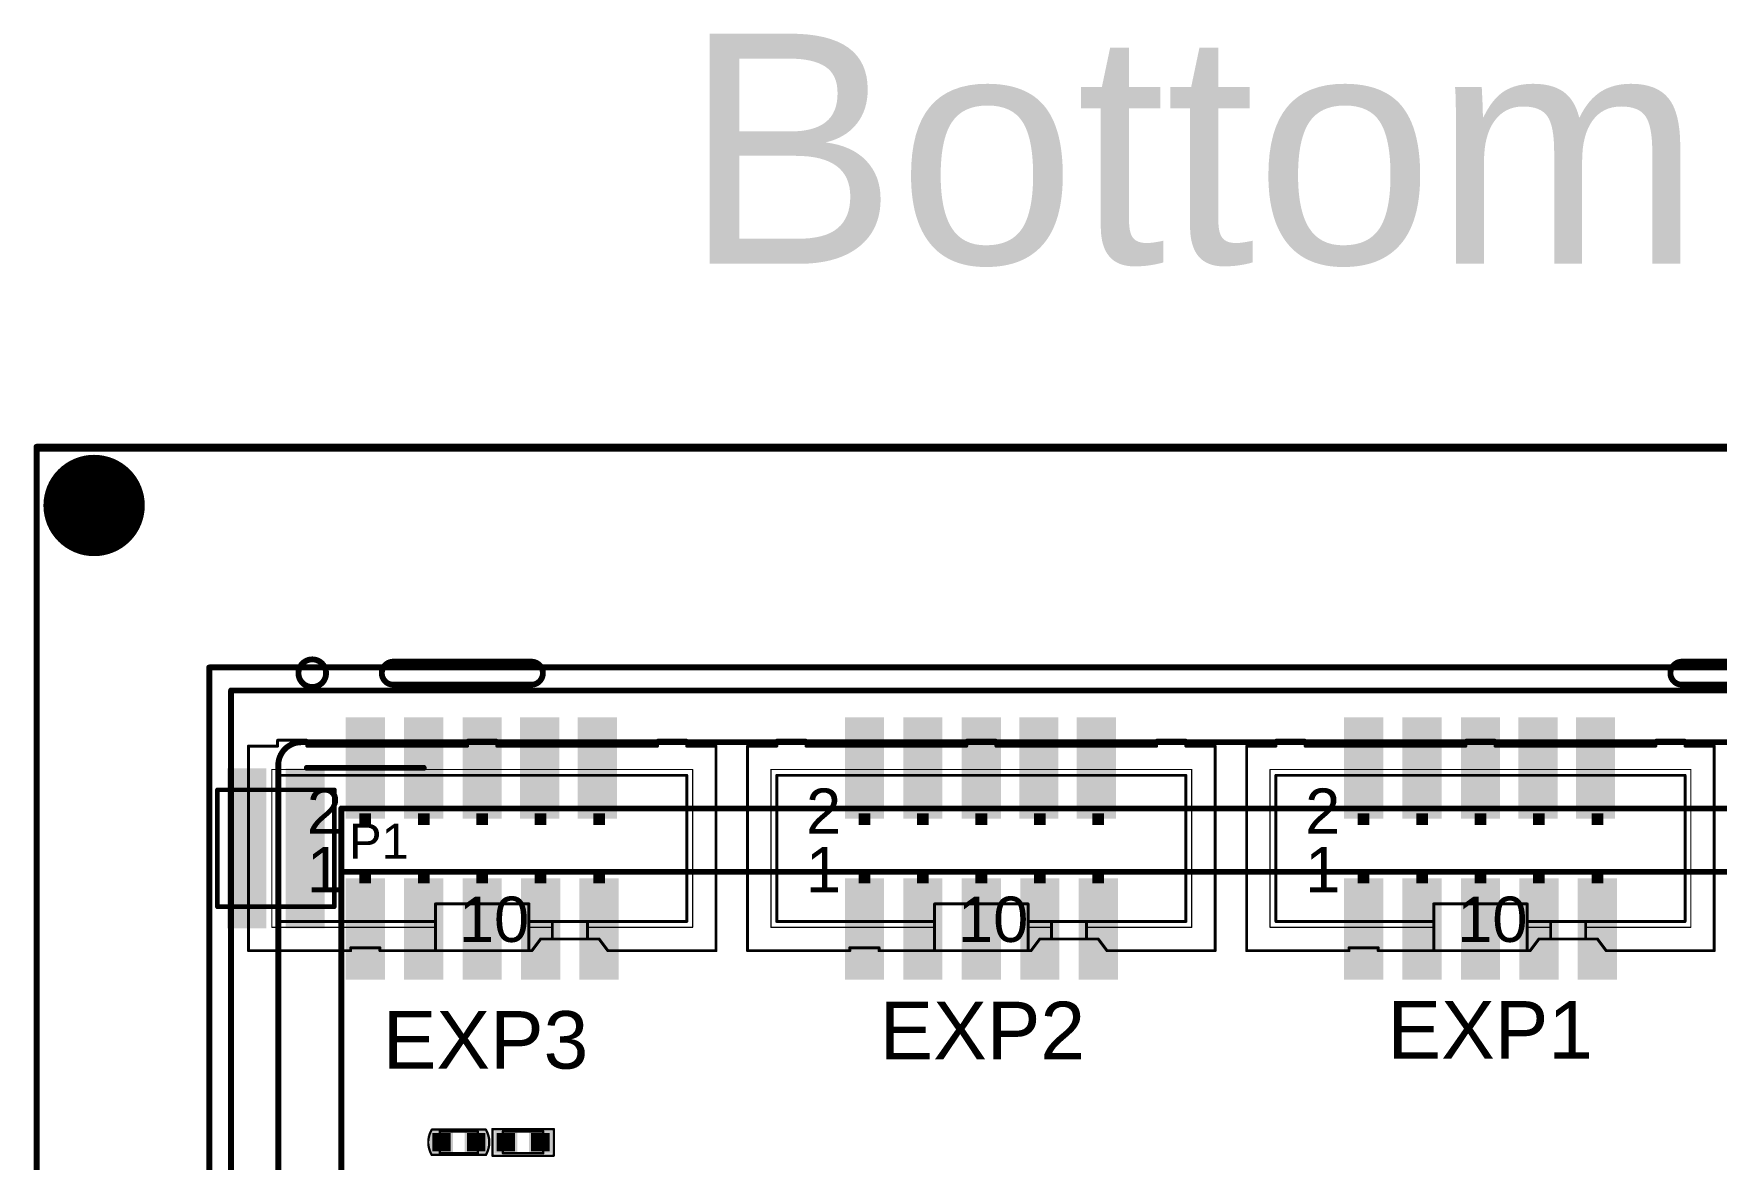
# Model space of a CAD drawing. Header units: millimetres. Extents: x 188 to 468, y 62 to 189.
# Drawn here: x 356.2 to 429.3, y 117.8 to 166.7 of the extents above; entities that cross this region are included whole.
import ezdxf

# ---------------------------------------------------------------- set-up
doc = ezdxf.new("R2010")
doc.units = ezdxf.units.MM
for name, color, linetype in [('BottomOverlay', 54, 'Continuous'), ('BottomPaste', 16, 'Continuous'), ('BottomSolder', 6, 'Continuous'), ('KeepOutLayer', 6, 'Continuous'), ('Mechanical13', 56, 'Continuous'), ('Mechanical15', 56, 'Continuous'), ('Mechanical16', 56, 'Continuous'), ('Mechanical8', 56, 'Continuous'), ('TopOverlay', 2, 'Continuous'), ('TopSolder', 216, 'Continuous')]:
    doc.layers.add(name, color=color, linetype=linetype)
doc.styles.get("Standard").update_dxf_attribs({"font": 'arial.ttf'})

msp = doc.modelspace()

# ---------------------------------------------------------------- linework, layer by layer
at = {"layer": 'BottomOverlay'}
for points, const_width in [([(368.033, 136.012), (366.763, 136.012)], 0.127), ([(366.763, 135.758), (366.763, 136.012)], 0.127), ([(368.033, 135.758), (368.033, 136.012)], 0.127), ([(376.288, 136.012), (375.018, 136.012)], 0.127), ([(375.018, 135.758), (375.018, 136.012)], 0.127), ([(376.288, 135.758), (376.288, 136.012)], 0.127), ([(384.543, 136.012), (383.273, 136.012)], 0.127), ([(383.273, 135.758), (383.273, 136.012)], 0.127), ([(384.543, 135.758), (384.543, 136.012)], 0.127), ([(389.725, 136.012), (388.455, 136.012)], 0.127), ([(388.455, 135.758), (388.455, 136.012)], 0.127), ([(389.725, 135.758), (389.725, 136.012)], 0.127), ([(397.98, 136.012), (396.71, 136.012)], 0.127), ([(396.71, 135.758), (396.71, 136.012)], 0.127), ([(397.98, 135.758), (397.98, 136.012)], 0.127), ([(406.235, 136.012), (404.965, 136.012)], 0.127), ([(404.965, 135.758), (404.965, 136.012)], 0.127), ([(406.235, 135.758), (406.235, 136.012)], 0.127), ([(410.147, 135.758), (410.147, 136.012)], 0.127), ([(411.417, 136.012), (410.147, 136.012)], 0.127), ([(411.417, 135.758), (411.417, 136.012)], 0.127), ([(418.402, 135.758), (418.402, 136.012)], 0.127), ([(419.672, 136.012), (418.402, 136.012)], 0.127), ([(419.672, 135.758), (419.672, 136.012)], 0.127), ([(426.657, 135.758), (426.657, 136.012)], 0.127), ([(427.927, 136.012), (426.657, 136.012)], 0.127), ([(427.927, 135.758), (427.927, 136.012)], 0.127), ([(366.763, 135.758), (365.493, 135.758)], 0.127), ([(365.493, 126.868), (365.493, 135.758)], 0.127), ([(375.018, 135.758), (368.033, 135.758)], 0.127), ([(383.273, 135.758), (376.288, 135.758)], 0.127), ([(385.813, 135.758), (384.543, 135.758)], 0.127), ([(385.813, 126.868), (385.813, 135.758)], 0.127), ([(388.455, 135.758), (387.185, 135.758)], 0.127), ([(387.185, 126.868), (387.185, 135.758)], 0.127), ([(396.71, 135.758), (389.725, 135.758)], 0.127), ([(404.965, 135.758), (397.98, 135.758)], 0.127), ([(407.505, 135.758), (406.235, 135.758)], 0.127), ([(407.505, 126.868), (407.505, 135.758)], 0.127), ([(408.877, 126.868), (408.877, 135.758)], 0.127), ([(410.147, 135.758), (408.877, 135.758)], 0.127), ([(418.402, 135.758), (411.417, 135.758)], 0.127), ([(426.657, 135.758), (419.672, 135.758)], 0.127), ([(429.197, 135.758), (427.927, 135.758)], 0.127), ([(429.197, 126.868), (429.197, 135.758)], 0.127), ([(384.797, 134.742), (366.509, 134.742)], 0.0508), ([(366.509, 127.884), (366.509, 134.742)], 0.0508), ([(384.543, 134.488), (366.763, 134.488)], 0.127), ([(366.763, 128.138), (366.763, 134.488)], 0.127), ([(384.543, 128.138), (384.543, 134.488)], 0.127), ([(384.797, 127.884), (384.797, 134.742)], 0.0508), ([(406.489, 134.742), (388.201, 134.742)], 0.0508), ([(388.201, 127.884), (388.201, 134.742)], 0.0508), ([(406.235, 134.488), (388.455, 134.488)], 0.127), ([(388.455, 128.138), (388.455, 134.488)], 0.127), ([(406.235, 128.138), (406.235, 134.488)], 0.127), ([(406.489, 127.884), (406.489, 134.742)], 0.0508), ([(409.893, 127.884), (409.893, 134.742)], 0.0508), ([(428.181, 134.742), (409.893, 134.742)], 0.0508), ([(410.147, 128.138), (410.147, 134.488)], 0.127), ([(427.927, 134.488), (410.147, 134.488)], 0.127), ([(427.927, 128.138), (427.927, 134.488)], 0.127), ([(428.181, 127.884), (428.181, 134.742)], 0.0508), ([(369.227, 133.858), (364.147, 133.858)], 0.2), ([(364.147, 128.778), (364.147, 133.858)], 0.2), ([(369.227, 128.778), (369.227, 133.858)], 0.2), ([(369.227, 128.778), (364.147, 128.778)], 0.2), ([(377.685, 128.9), (373.621, 128.9)], 0.127), ([(373.621, 128.138), (373.621, 128.9)], 0.127), ([(377.685, 128.138), (377.685, 128.9)], 0.127), ([(399.377, 128.9), (395.313, 128.9)], 0.127), ([(395.313, 128.138), (395.313, 128.9)], 0.127), ([(399.377, 128.138), (399.377, 128.9)], 0.127), ([(417.005, 128.138), (417.005, 128.9)], 0.127), ([(421.069, 128.9), (417.005, 128.9)], 0.127), ([(421.069, 128.138), (421.069, 128.9)], 0.127), ([(373.621, 128.138), (366.763, 128.138)], 0.127), ([(373.621, 127.884), (373.621, 128.138)], 0.127), ([(377.685, 127.884), (377.685, 128.138)], 0.127), ([(378.701, 128.138), (377.685, 128.138)], 0.127), ([(378.701, 127.884), (378.701, 128.138)], 0.127), ([(380.225, 128.138), (378.701, 128.138)], 0.127), ([(384.543, 128.138), (380.225, 128.138)], 0.127), ([(380.225, 127.884), (380.225, 128.138)], 0.127), ([(395.313, 128.138), (388.455, 128.138)], 0.127), ([(395.313, 127.884), (395.313, 128.138)], 0.127), ([(399.377, 127.884), (399.377, 128.138)], 0.127), ([(400.393, 128.138), (399.377, 128.138)], 0.127), ([(400.393, 127.884), (400.393, 128.138)], 0.127), ([(401.917, 128.138), (400.393, 128.138)], 0.127), ([(406.235, 128.138), (401.917, 128.138)], 0.127), ([(401.917, 127.884), (401.917, 128.138)], 0.127), ([(417.005, 128.138), (410.147, 128.138)], 0.127), ([(417.005, 127.884), (417.005, 128.138)], 0.127), ([(422.085, 128.138), (421.069, 128.138)], 0.127), ([(421.069, 127.884), (421.069, 128.138)], 0.127), ([(423.609, 128.138), (422.085, 128.138)], 0.127), ([(422.085, 127.884), (422.085, 128.138)], 0.127), ([(423.609, 127.884), (423.609, 128.138)], 0.127), ([(427.927, 128.138), (423.609, 128.138)], 0.127), ([(373.621, 127.884), (366.509, 127.884)], 0.0508), ([(373.621, 126.868), (373.621, 127.884)], 0.127), ([(377.685, 126.868), (377.685, 127.884)], 0.127), ([(378.701, 127.884), (377.685, 127.884)], 0.0508), ([(378.193, 127.376), (377.812, 126.868)], 0.127), ([(378.701, 127.376), (378.193, 127.376)], 0.127), ([(378.701, 127.376), (378.701, 127.884)], 0.127), ([(380.225, 127.376), (378.701, 127.376)], 0.127), ([(380.225, 127.376), (380.225, 127.884)], 0.127), ([(380.733, 127.376), (380.225, 127.376)], 0.127), ([(384.797, 127.884), (380.225, 127.884)], 0.0508), ([(381.114, 126.868), (380.733, 127.376)], 0.127), ([(395.313, 127.884), (388.201, 127.884)], 0.0508), ([(395.313, 126.868), (395.313, 127.884)], 0.127), ([(399.377, 126.868), (399.377, 127.884)], 0.127), ([(400.393, 127.884), (399.377, 127.884)], 0.0508), ([(399.885, 127.376), (399.504, 126.868)], 0.127), ([(400.393, 127.376), (399.885, 127.376)], 0.127), ([(400.393, 127.376), (400.393, 127.884)], 0.127), ([(401.917, 127.376), (400.393, 127.376)], 0.127), ([(401.917, 127.376), (401.917, 127.884)], 0.127), ([(402.425, 127.376), (401.917, 127.376)], 0.127), ([(406.489, 127.884), (401.917, 127.884)], 0.0508), ([(402.806, 126.868), (402.425, 127.376)], 0.127), ([(417.005, 127.884), (409.893, 127.884)], 0.0508), ([(417.005, 126.868), (417.005, 127.884)], 0.127), ([(421.069, 126.868), (421.069, 127.884)], 0.127), ([(422.085, 127.884), (421.069, 127.884)], 0.0508), ([(421.577, 127.376), (421.196, 126.868)], 0.127), ([(422.085, 127.376), (421.577, 127.376)], 0.127), ([(422.085, 127.376), (422.085, 127.884)], 0.127), ([(423.609, 127.376), (422.085, 127.376)], 0.127), ([(423.609, 127.376), (423.609, 127.884)], 0.127), ([(424.117, 127.376), (423.609, 127.376)], 0.127), ([(428.181, 127.884), (423.609, 127.884)], 0.0508), ([(424.498, 126.868), (424.117, 127.376)], 0.127), ([(369.938, 126.868), (365.493, 126.868)], 0.127), ([(371.208, 126.995), (369.938, 126.995)], 0.127), ([(369.938, 126.868), (369.938, 126.995)], 0.127), ([(371.208, 126.868), (371.208, 126.995)], 0.127), ([(373.621, 126.868), (371.208, 126.868)], 0.127), ([(377.685, 126.868), (373.621, 126.868)], 0.127), ([(377.812, 126.868), (377.685, 126.868)], 0.127), ([(385.813, 126.868), (381.114, 126.868)], 0.127), ([(391.63, 126.868), (387.185, 126.868)], 0.127), ([(392.9, 126.995), (391.63, 126.995)], 0.127), ([(391.63, 126.868), (391.63, 126.995)], 0.127), ([(392.9, 126.868), (392.9, 126.995)], 0.127), ([(395.313, 126.868), (392.9, 126.868)], 0.127), ([(399.377, 126.868), (395.313, 126.868)], 0.127), ([(399.504, 126.868), (399.377, 126.868)], 0.127), ([(407.505, 126.868), (402.806, 126.868)], 0.127), ([(413.322, 126.868), (408.877, 126.868)], 0.127), ([(413.322, 126.868), (413.322, 126.995)], 0.127), ([(414.592, 126.995), (413.322, 126.995)], 0.127), ([(414.592, 126.868), (414.592, 126.995)], 0.127), ([(417.005, 126.868), (414.592, 126.868)], 0.127), ([(421.069, 126.868), (417.005, 126.868)], 0.127), ([(421.196, 126.868), (421.069, 126.868)], 0.127), ([(429.197, 126.868), (424.498, 126.868)], 0.127), ([(375.812, 119.092), (373.469, 119.092)], 0.1), ([(376.097, 117.958), (376.097, 119.117)], 0.1), ([(376.981, 119.117), (376.097, 119.117)], 0.1), ([(378.764, 119.117), (376.986, 119.117)], 0.1), ([(378.764, 117.958), (378.764, 119.117)], 0.1), ([(375.812, 117.992), (373.469, 117.992)], 0.1), ([(378.764, 117.958), (376.097, 117.958)], 0.1)]:
    msp.add_lwpolyline(points, dxfattribs=dict(at, const_width=const_width))
for points, const_width in [([(366.795, 136.012, -1), (366.732, 136.012, -1)], 0.0635), ([(366.795, 136.012, -1), (366.732, 136.012, -1)], 0.0635), ([(368.065, 136.012, -1), (368.002, 136.012, -1)], 0.0635), ([(368.065, 136.012, -1), (368.002, 136.012, -1)], 0.0635), ([(375.05, 136.012, -1), (374.987, 136.012, -1)], 0.0635), ([(375.05, 136.012, -1), (374.987, 136.012, -1)], 0.0635), ([(376.32, 136.012, -1), (376.257, 136.012, -1)], 0.0635), ([(376.32, 136.012, -1), (376.257, 136.012, -1)], 0.0635), ([(383.305, 136.012, -1), (383.242, 136.012, -1)], 0.0635), ([(383.305, 136.012, -1), (383.242, 136.012, -1)], 0.0635), ([(384.575, 136.012, -1), (384.512, 136.012, -1)], 0.0635), ([(384.575, 136.012, -1), (384.512, 136.012, -1)], 0.0635), ([(388.487, 136.012, -1), (388.423, 136.012, -1)], 0.0635), ([(388.487, 136.012, -1), (388.423, 136.012, -1)], 0.0635), ([(389.757, 136.012, -1), (389.693, 136.012, -1)], 0.0635), ([(389.757, 136.012, -1), (389.693, 136.012, -1)], 0.0635), ([(396.742, 136.012, -1), (396.678, 136.012, -1)], 0.0635), ([(396.742, 136.012, -1), (396.678, 136.012, -1)], 0.0635), ([(398.012, 136.012, -1), (397.948, 136.012, -1)], 0.0635), ([(398.012, 136.012, -1), (397.948, 136.012, -1)], 0.0635), ([(404.997, 136.012, -1), (404.933, 136.012, -1)], 0.0635), ([(404.997, 136.012, -1), (404.933, 136.012, -1)], 0.0635), ([(406.267, 136.012, -1), (406.203, 136.012, -1)], 0.0635), ([(406.267, 136.012, -1), (406.203, 136.012, -1)], 0.0635), ([(410.178, 136.012, -1), (410.115, 136.012, -1)], 0.0635), ([(410.178, 136.012, -1), (410.115, 136.012, -1)], 0.0635), ([(411.448, 136.012, -1), (411.385, 136.012, -1)], 0.0635), ([(411.448, 136.012, -1), (411.385, 136.012, -1)], 0.0635), ([(418.433, 136.012, -1), (418.37, 136.012, -1)], 0.0635), ([(418.433, 136.012, -1), (418.37, 136.012, -1)], 0.0635), ([(419.703, 136.012, -1), (419.64, 136.012, -1)], 0.0635), ([(419.703, 136.012, -1), (419.64, 136.012, -1)], 0.0635), ([(426.688, 136.012, -1), (426.625, 136.012, -1)], 0.0635), ([(426.688, 136.012, -1), (426.625, 136.012, -1)], 0.0635), ([(427.958, 136.012, -1), (427.895, 136.012, -1)], 0.0635), ([(427.958, 136.012, -1), (427.895, 136.012, -1)], 0.0635), ([(365.525, 135.758, -1), (365.462, 135.758, -1)], 0.0635), ([(365.525, 135.758, -1), (365.462, 135.758, -1)], 0.0635), ([(366.795, 135.758, -1), (366.732, 135.758, -1)], 0.0635), ([(366.795, 135.758, -1), (366.732, 135.758, -1)], 0.0635), ([(368.065, 135.758, -1), (368.002, 135.758, -1)], 0.0635), ([(368.065, 135.758, -1), (368.002, 135.758, -1)], 0.0635), ([(375.05, 135.758, -1), (374.987, 135.758, -1)], 0.0635), ([(375.05, 135.758, -1), (374.987, 135.758, -1)], 0.0635), ([(376.32, 135.758, -1), (376.257, 135.758, -1)], 0.0635), ([(376.32, 135.758, -1), (376.257, 135.758, -1)], 0.0635), ([(383.305, 135.758, -1), (383.242, 135.758, -1)], 0.0635), ([(383.305, 135.758, -1), (383.242, 135.758, -1)], 0.0635), ([(384.575, 135.758, -1), (384.512, 135.758, -1)], 0.0635), ([(384.575, 135.758, -1), (384.512, 135.758, -1)], 0.0635), ([(385.845, 135.758, -1), (385.782, 135.758, -1)], 0.0635), ([(385.845, 135.758, -1), (385.782, 135.758, -1)], 0.0635), ([(387.217, 135.758, -1), (387.153, 135.758, -1)], 0.0635), ([(387.217, 135.758, -1), (387.153, 135.758, -1)], 0.0635), ([(388.487, 135.758, -1), (388.423, 135.758, -1)], 0.0635), ([(388.487, 135.758, -1), (388.423, 135.758, -1)], 0.0635), ([(389.757, 135.758, -1), (389.693, 135.758, -1)], 0.0635), ([(389.757, 135.758, -1), (389.693, 135.758, -1)], 0.0635), ([(396.742, 135.758, -1), (396.678, 135.758, -1)], 0.0635), ([(396.742, 135.758, -1), (396.678, 135.758, -1)], 0.0635), ([(398.012, 135.758, -1), (397.948, 135.758, -1)], 0.0635), ([(398.012, 135.758, -1), (397.948, 135.758, -1)], 0.0635), ([(404.997, 135.758, -1), (404.933, 135.758, -1)], 0.0635), ([(404.997, 135.758, -1), (404.933, 135.758, -1)], 0.0635), ([(406.267, 135.758, -1), (406.203, 135.758, -1)], 0.0635), ([(406.267, 135.758, -1), (406.203, 135.758, -1)], 0.0635), ([(407.537, 135.758, -1), (407.473, 135.758, -1)], 0.0635), ([(407.537, 135.758, -1), (407.473, 135.758, -1)], 0.0635), ([(408.908, 135.758, -1), (408.845, 135.758, -1)], 0.0635), ([(408.908, 135.758, -1), (408.845, 135.758, -1)], 0.0635), ([(410.178, 135.758, -1), (410.115, 135.758, -1)], 0.0635), ([(410.178, 135.758, -1), (410.115, 135.758, -1)], 0.0635), ([(411.448, 135.758, -1), (411.385, 135.758, -1)], 0.0635), ([(411.448, 135.758, -1), (411.385, 135.758, -1)], 0.0635), ([(418.433, 135.758, -1), (418.37, 135.758, -1)], 0.0635), ([(418.433, 135.758, -1), (418.37, 135.758, -1)], 0.0635), ([(419.703, 135.758, -1), (419.64, 135.758, -1)], 0.0635), ([(419.703, 135.758, -1), (419.64, 135.758, -1)], 0.0635), ([(426.688, 135.758, -1), (426.625, 135.758, -1)], 0.0635), ([(426.688, 135.758, -1), (426.625, 135.758, -1)], 0.0635), ([(427.958, 135.758, -1), (427.895, 135.758, -1)], 0.0635), ([(427.958, 135.758, -1), (427.895, 135.758, -1)], 0.0635), ([(429.228, 135.758, -1), (429.165, 135.758, -1)], 0.0635), ([(429.228, 135.758, -1), (429.165, 135.758, -1)], 0.0635), ([(366.522, 134.742, -1), (366.497, 134.742, -1)], 0.0254), ([(366.522, 134.742, -1), (366.497, 134.742, -1)], 0.0254), ([(366.795, 134.488, -1), (366.732, 134.488, -1)], 0.0635), ([(366.795, 134.488, -1), (366.732, 134.488, -1)], 0.0635), ([(384.575, 134.488, -1), (384.512, 134.488, -1)], 0.0635), ([(384.575, 134.488, -1), (384.512, 134.488, -1)], 0.0635), ([(384.81, 134.742, -1), (384.785, 134.742, -1)], 0.0254), ([(384.81, 134.742, -1), (384.785, 134.742, -1)], 0.0254), ([(388.214, 134.742, -1), (388.188, 134.742, -1)], 0.0254), ([(388.214, 134.742, -1), (388.188, 134.742, -1)], 0.0254), ([(388.487, 134.488, -1), (388.423, 134.488, -1)], 0.0635), ([(388.487, 134.488, -1), (388.423, 134.488, -1)], 0.0635), ([(406.267, 134.488, -1), (406.203, 134.488, -1)], 0.0635), ([(406.267, 134.488, -1), (406.203, 134.488, -1)], 0.0635), ([(406.502, 134.742, -1), (406.476, 134.742, -1)], 0.0254), ([(406.502, 134.742, -1), (406.476, 134.742, -1)], 0.0254), ([(409.905, 134.742, -1), (409.88, 134.742, -1)], 0.0254), ([(409.905, 134.742, -1), (409.88, 134.742, -1)], 0.0254), ([(410.178, 134.488, -1), (410.115, 134.488, -1)], 0.0635), ([(410.178, 134.488, -1), (410.115, 134.488, -1)], 0.0635), ([(427.958, 134.488, -1), (427.895, 134.488, -1)], 0.0635), ([(427.958, 134.488, -1), (427.895, 134.488, -1)], 0.0635), ([(428.193, 134.742, -1), (428.168, 134.742, -1)], 0.0254), ([(428.193, 134.742, -1), (428.168, 134.742, -1)], 0.0254), ([(364.197, 133.858, -1), (364.097, 133.858, -1)], 0.1), ([(364.197, 133.858, -1), (364.097, 133.858, -1)], 0.1), ([(369.277, 133.858, -1), (369.177, 133.858, -1)], 0.1), ([(369.277, 133.858, -1), (369.177, 133.858, -1)], 0.1), ([(364.197, 128.778, -1), (364.097, 128.778, -1)], 0.1), ([(364.197, 128.778, -1), (364.097, 128.778, -1)], 0.1), ([(369.277, 128.778, -1), (369.177, 128.778, -1)], 0.1), ([(369.277, 128.778, -1), (369.177, 128.778, -1)], 0.1), ([(373.653, 128.9, -1), (373.59, 128.9, -1)], 0.0635), ([(373.653, 128.9, -1), (373.59, 128.9, -1)], 0.0635), ([(377.717, 128.9, -1), (377.654, 128.9, -1)], 0.0635), ([(377.717, 128.9, -1), (377.654, 128.9, -1)], 0.0635), ([(395.345, 128.9, -1), (395.281, 128.9, -1)], 0.0635), ([(395.345, 128.9, -1), (395.281, 128.9, -1)], 0.0635), ([(399.409, 128.9, -1), (399.345, 128.9, -1)], 0.0635), ([(399.409, 128.9, -1), (399.345, 128.9, -1)], 0.0635), ([(417.036, 128.9, -1), (416.973, 128.9, -1)], 0.0635), ([(417.036, 128.9, -1), (416.973, 128.9, -1)], 0.0635), ([(421.1, 128.9, -1), (421.037, 128.9, -1)], 0.0635), ([(421.1, 128.9, -1), (421.037, 128.9, -1)], 0.0635), ([(366.795, 128.138, -1), (366.732, 128.138, -1)], 0.0635), ([(366.795, 128.138, -1), (366.732, 128.138, -1)], 0.0635), ([(373.653, 128.138, -1), (373.59, 128.138, -1)], 0.0635), ([(373.653, 128.138, -1), (373.59, 128.138, -1)], 0.0635), ([(373.653, 128.138, -1), (373.59, 128.138, -1)], 0.0635), ([(377.717, 128.138, -1), (377.654, 128.138, -1)], 0.0635), ([(377.717, 128.138, -1), (377.654, 128.138, -1)], 0.0635), ([(377.717, 128.138, -1), (377.654, 128.138, -1)], 0.0635), ([(378.733, 128.138, -1), (378.67, 128.138, -1)], 0.0635), ([(378.733, 128.138, -1), (378.67, 128.138, -1)], 0.0635), ([(378.733, 128.138, -1), (378.67, 128.138, -1)], 0.0635), ([(380.257, 128.138, -1), (380.194, 128.138, -1)], 0.0635), ([(380.257, 128.138, -1), (380.194, 128.138, -1)], 0.0635), ([(380.257, 128.138, -1), (380.194, 128.138, -1)], 0.0635), ([(384.575, 128.138, -1), (384.512, 128.138, -1)], 0.0635), ([(384.575, 128.138, -1), (384.512, 128.138, -1)], 0.0635), ([(388.487, 128.138, -1), (388.423, 128.138, -1)], 0.0635), ([(388.487, 128.138, -1), (388.423, 128.138, -1)], 0.0635), ([(395.345, 128.138, -1), (395.281, 128.138, -1)], 0.0635), ([(395.345, 128.138, -1), (395.281, 128.138, -1)], 0.0635), ([(395.345, 128.138, -1), (395.281, 128.138, -1)], 0.0635), ([(399.409, 128.138, -1), (399.345, 128.138, -1)], 0.0635), ([(399.409, 128.138, -1), (399.345, 128.138, -1)], 0.0635), ([(399.409, 128.138, -1), (399.345, 128.138, -1)], 0.0635), ([(400.425, 128.138, -1), (400.361, 128.138, -1)], 0.0635), ([(400.425, 128.138, -1), (400.361, 128.138, -1)], 0.0635), ([(400.425, 128.138, -1), (400.361, 128.138, -1)], 0.0635), ([(401.949, 128.138, -1), (401.885, 128.138, -1)], 0.0635), ([(401.949, 128.138, -1), (401.885, 128.138, -1)], 0.0635), ([(401.949, 128.138, -1), (401.885, 128.138, -1)], 0.0635), ([(406.267, 128.138, -1), (406.203, 128.138, -1)], 0.0635), ([(406.267, 128.138, -1), (406.203, 128.138, -1)], 0.0635), ([(410.178, 128.138, -1), (410.115, 128.138, -1)], 0.0635), ([(410.178, 128.138, -1), (410.115, 128.138, -1)], 0.0635), ([(417.036, 128.138, -1), (416.973, 128.138, -1)], 0.0635), ([(417.036, 128.138, -1), (416.973, 128.138, -1)], 0.0635), ([(417.036, 128.138, -1), (416.973, 128.138, -1)], 0.0635), ([(421.1, 128.138, -1), (421.037, 128.138, -1)], 0.0635), ([(421.1, 128.138, -1), (421.037, 128.138, -1)], 0.0635), ([(421.1, 128.138, -1), (421.037, 128.138, -1)], 0.0635), ([(422.116, 128.138, -1), (422.053, 128.138, -1)], 0.0635), ([(422.116, 128.138, -1), (422.053, 128.138, -1)], 0.0635), ([(422.116, 128.138, -1), (422.053, 128.138, -1)], 0.0635), ([(423.64, 128.138, -1), (423.577, 128.138, -1)], 0.0635), ([(423.64, 128.138, -1), (423.577, 128.138, -1)], 0.0635), ([(423.64, 128.138, -1), (423.577, 128.138, -1)], 0.0635), ([(427.958, 128.138, -1), (427.895, 128.138, -1)], 0.0635), ([(427.958, 128.138, -1), (427.895, 128.138, -1)], 0.0635), ([(366.522, 127.884, -1), (366.497, 127.884, -1)], 0.0254), ([(366.522, 127.884, -1), (366.497, 127.884, -1)], 0.0254), ([(373.653, 127.884, -1), (373.59, 127.884, -1)], 0.0635), ([(373.653, 127.884, -1), (373.59, 127.884, -1)], 0.0635), ([(373.634, 127.884, -1), (373.609, 127.884, -1)], 0.0254), ([(377.717, 127.884, -1), (377.654, 127.884, -1)], 0.0635), ([(377.717, 127.884, -1), (377.654, 127.884, -1)], 0.0635), ([(377.698, 127.884, -1), (377.673, 127.884, -1)], 0.0254), ([(378.225, 127.376, -1), (378.162, 127.376, -1)], 0.0635), ([(378.225, 127.376, -1), (378.162, 127.376, -1)], 0.0635), ([(378.733, 127.884, -1), (378.67, 127.884, -1)], 0.0635), ([(378.733, 127.884, -1), (378.67, 127.884, -1)], 0.0635), ([(378.733, 127.376, -1), (378.67, 127.376, -1)], 0.0635), ([(378.733, 127.376, -1), (378.67, 127.376, -1)], 0.0635), ([(378.733, 127.376, -1), (378.67, 127.376, -1)], 0.0635), ([(378.714, 127.884, -1), (378.689, 127.884, -1)], 0.0254), ([(380.257, 127.884, -1), (380.194, 127.884, -1)], 0.0635), ([(380.257, 127.884, -1), (380.194, 127.884, -1)], 0.0635), ([(380.257, 127.376, -1), (380.194, 127.376, -1)], 0.0635), ([(380.257, 127.376, -1), (380.194, 127.376, -1)], 0.0635), ([(380.257, 127.376, -1), (380.194, 127.376, -1)], 0.0635), ([(380.238, 127.884, -1), (380.213, 127.884, -1)], 0.0254), ([(380.765, 127.376, -1), (380.702, 127.376, -1)], 0.0635), ([(380.765, 127.376, -1), (380.702, 127.376, -1)], 0.0635), ([(384.81, 127.884, -1), (384.785, 127.884, -1)], 0.0254), ([(384.81, 127.884, -1), (384.785, 127.884, -1)], 0.0254), ([(388.214, 127.884, -1), (388.188, 127.884, -1)], 0.0254), ([(388.214, 127.884, -1), (388.188, 127.884, -1)], 0.0254), ([(395.345, 127.884, -1), (395.281, 127.884, -1)], 0.0635), ([(395.345, 127.884, -1), (395.281, 127.884, -1)], 0.0635), ([(395.326, 127.884, -1), (395.3, 127.884, -1)], 0.0254), ([(399.409, 127.884, -1), (399.345, 127.884, -1)], 0.0635), ([(399.409, 127.884, -1), (399.345, 127.884, -1)], 0.0635), ([(399.39, 127.884, -1), (399.364, 127.884, -1)], 0.0254), ([(399.917, 127.376, -1), (399.853, 127.376, -1)], 0.0635), ([(399.917, 127.376, -1), (399.853, 127.376, -1)], 0.0635), ([(400.425, 127.884, -1), (400.361, 127.884, -1)], 0.0635), ([(400.425, 127.884, -1), (400.361, 127.884, -1)], 0.0635), ([(400.425, 127.376, -1), (400.361, 127.376, -1)], 0.0635), ([(400.425, 127.376, -1), (400.361, 127.376, -1)], 0.0635), ([(400.425, 127.376, -1), (400.361, 127.376, -1)], 0.0635), ([(400.406, 127.884, -1), (400.38, 127.884, -1)], 0.0254), ([(401.949, 127.884, -1), (401.885, 127.884, -1)], 0.0635), ([(401.949, 127.884, -1), (401.885, 127.884, -1)], 0.0635), ([(401.949, 127.376, -1), (401.885, 127.376, -1)], 0.0635), ([(401.949, 127.376, -1), (401.885, 127.376, -1)], 0.0635), ([(401.949, 127.376, -1), (401.885, 127.376, -1)], 0.0635), ([(401.93, 127.884, -1), (401.904, 127.884, -1)], 0.0254), ([(402.457, 127.376, -1), (402.393, 127.376, -1)], 0.0635), ([(402.457, 127.376, -1), (402.393, 127.376, -1)], 0.0635), ([(406.502, 127.884, -1), (406.476, 127.884, -1)], 0.0254), ([(406.502, 127.884, -1), (406.476, 127.884, -1)], 0.0254), ([(409.905, 127.884, -1), (409.88, 127.884, -1)], 0.0254), ([(409.905, 127.884, -1), (409.88, 127.884, -1)], 0.0254), ([(417.036, 127.884, -1), (416.973, 127.884, -1)], 0.0635), ([(417.036, 127.884, -1), (416.973, 127.884, -1)], 0.0635), ([(417.017, 127.884, -1), (416.992, 127.884, -1)], 0.0254), ([(421.1, 127.884, -1), (421.037, 127.884, -1)], 0.0635), ([(421.1, 127.884, -1), (421.037, 127.884, -1)], 0.0635), ([(421.081, 127.884, -1), (421.056, 127.884, -1)], 0.0254), ([(421.608, 127.376, -1), (421.545, 127.376, -1)], 0.0635), ([(421.608, 127.376, -1), (421.545, 127.376, -1)], 0.0635), ([(422.116, 127.884, -1), (422.053, 127.884, -1)], 0.0635), ([(422.116, 127.884, -1), (422.053, 127.884, -1)], 0.0635), ([(422.116, 127.376, -1), (422.053, 127.376, -1)], 0.0635), ([(422.116, 127.376, -1), (422.053, 127.376, -1)], 0.0635), ([(422.116, 127.376, -1), (422.053, 127.376, -1)], 0.0635), ([(422.097, 127.884, -1), (422.072, 127.884, -1)], 0.0254), ([(423.64, 127.884, -1), (423.577, 127.884, -1)], 0.0635), ([(423.64, 127.884, -1), (423.577, 127.884, -1)], 0.0635), ([(423.64, 127.376, -1), (423.577, 127.376, -1)], 0.0635), ([(423.64, 127.376, -1), (423.577, 127.376, -1)], 0.0635), ([(423.64, 127.376, -1), (423.577, 127.376, -1)], 0.0635), ([(423.621, 127.884, -1), (423.596, 127.884, -1)], 0.0254), ([(424.148, 127.376, -1), (424.085, 127.376, -1)], 0.0635), ([(424.148, 127.376, -1), (424.085, 127.376, -1)], 0.0635), ([(428.193, 127.884, -1), (428.168, 127.884, -1)], 0.0254), ([(428.193, 127.884, -1), (428.168, 127.884, -1)], 0.0254), ([(365.525, 126.868, -1), (365.462, 126.868, -1)], 0.0635), ([(365.525, 126.868, -1), (365.462, 126.868, -1)], 0.0635), ([(369.97, 126.995, -1), (369.907, 126.995, -1)], 0.0635), ([(369.97, 126.995, -1), (369.907, 126.995, -1)], 0.0635), ([(369.97, 126.868, -1), (369.907, 126.868, -1)], 0.0635), ([(369.97, 126.868, -1), (369.907, 126.868, -1)], 0.0635), ([(371.24, 126.995, -1), (371.177, 126.995, -1)], 0.0635), ([(371.24, 126.995, -1), (371.177, 126.995, -1)], 0.0635), ([(371.24, 126.868, -1), (371.177, 126.868, -1)], 0.0635), ([(371.24, 126.868, -1), (371.177, 126.868, -1)], 0.0635), ([(373.653, 126.868, -1), (373.59, 126.868, -1)], 0.0635), ([(373.653, 126.868, -1), (373.59, 126.868, -1)], 0.0635), ([(373.653, 126.868, -1), (373.59, 126.868, -1)], 0.0635), ([(377.717, 126.868, -1), (377.654, 126.868, -1)], 0.0635), ([(377.717, 126.868, -1), (377.654, 126.868, -1)], 0.0635), ([(377.717, 126.868, -1), (377.654, 126.868, -1)], 0.0635), ([(377.844, 126.868, -1), (377.781, 126.868, -1)], 0.0635), ([(377.844, 126.868, -1), (377.781, 126.868, -1)], 0.0635), ([(381.146, 126.868, -1), (381.083, 126.868, -1)], 0.0635), ([(381.146, 126.868, -1), (381.083, 126.868, -1)], 0.0635), ([(385.845, 126.868, -1), (385.782, 126.868, -1)], 0.0635), ([(385.845, 126.868, -1), (385.782, 126.868, -1)], 0.0635), ([(387.217, 126.868, -1), (387.153, 126.868, -1)], 0.0635), ([(387.217, 126.868, -1), (387.153, 126.868, -1)], 0.0635), ([(391.662, 126.995, -1), (391.598, 126.995, -1)], 0.0635), ([(391.662, 126.995, -1), (391.598, 126.995, -1)], 0.0635), ([(391.662, 126.868, -1), (391.598, 126.868, -1)], 0.0635), ([(391.662, 126.868, -1), (391.598, 126.868, -1)], 0.0635), ([(392.932, 126.995, -1), (392.868, 126.995, -1)], 0.0635), ([(392.932, 126.995, -1), (392.868, 126.995, -1)], 0.0635), ([(392.932, 126.868, -1), (392.868, 126.868, -1)], 0.0635), ([(392.932, 126.868, -1), (392.868, 126.868, -1)], 0.0635), ([(395.345, 126.868, -1), (395.281, 126.868, -1)], 0.0635), ([(395.345, 126.868, -1), (395.281, 126.868, -1)], 0.0635), ([(395.345, 126.868, -1), (395.281, 126.868, -1)], 0.0635), ([(399.409, 126.868, -1), (399.345, 126.868, -1)], 0.0635), ([(399.409, 126.868, -1), (399.345, 126.868, -1)], 0.0635), ([(399.409, 126.868, -1), (399.345, 126.868, -1)], 0.0635), ([(399.536, 126.868, -1), (399.472, 126.868, -1)], 0.0635), ([(399.536, 126.868, -1), (399.472, 126.868, -1)], 0.0635), ([(402.838, 126.868, -1), (402.774, 126.868, -1)], 0.0635), ([(402.838, 126.868, -1), (402.774, 126.868, -1)], 0.0635), ([(407.537, 126.868, -1), (407.473, 126.868, -1)], 0.0635), ([(407.537, 126.868, -1), (407.473, 126.868, -1)], 0.0635), ([(408.908, 126.868, -1), (408.845, 126.868, -1)], 0.0635), ([(408.908, 126.868, -1), (408.845, 126.868, -1)], 0.0635), ([(413.353, 126.995, -1), (413.29, 126.995, -1)], 0.0635), ([(413.353, 126.995, -1), (413.29, 126.995, -1)], 0.0635), ([(413.353, 126.868, -1), (413.29, 126.868, -1)], 0.0635), ([(413.353, 126.868, -1), (413.29, 126.868, -1)], 0.0635), ([(414.623, 126.995, -1), (414.56, 126.995, -1)], 0.0635), ([(414.623, 126.995, -1), (414.56, 126.995, -1)], 0.0635), ([(414.623, 126.868, -1), (414.56, 126.868, -1)], 0.0635), ([(414.623, 126.868, -1), (414.56, 126.868, -1)], 0.0635), ([(417.036, 126.868, -1), (416.973, 126.868, -1)], 0.0635), ([(417.036, 126.868, -1), (416.973, 126.868, -1)], 0.0635), ([(417.036, 126.868, -1), (416.973, 126.868, -1)], 0.0635), ([(421.1, 126.868, -1), (421.037, 126.868, -1)], 0.0635), ([(421.1, 126.868, -1), (421.037, 126.868, -1)], 0.0635), ([(421.1, 126.868, -1), (421.037, 126.868, -1)], 0.0635), ([(421.227, 126.868, -1), (421.164, 126.868, -1)], 0.0635), ([(421.227, 126.868, -1), (421.164, 126.868, -1)], 0.0635), ([(424.529, 126.868, -1), (424.466, 126.868, -1)], 0.0635), ([(424.529, 126.868, -1), (424.466, 126.868, -1)], 0.0635), ([(429.228, 126.868, -1), (429.165, 126.868, -1)], 0.0635), ([(429.228, 126.868, -1), (429.165, 126.868, -1)], 0.0635), ([(373.487, 119.092, -1), (373.437, 119.092, -1)], 0.05), ([(373.494, 119.092, -1), (373.444, 119.092, -1)], 0.05), ([(375.837, 119.092, -1), (375.787, 119.092, -1)], 0.05), ([(375.837, 119.092, -1), (375.787, 119.092, -1)], 0.05), ([(376.122, 119.117, -1), (376.072, 119.117, -1)], 0.05), ([(376.122, 119.117, -1), (376.072, 119.117, -1)], 0.05), ([(377.006, 119.117, -1), (376.956, 119.117, -1)], 0.05), ([(377.011, 119.117, -1), (376.961, 119.117, -1)], 0.05), ([(378.789, 119.117, -1), (378.739, 119.117, -1)], 0.05), ([(378.789, 119.117, -1), (378.739, 119.117, -1)], 0.05), ([(373.487, 117.992, -1), (373.437, 117.992, -1)], 0.05), ([(373.494, 117.992, -1), (373.444, 117.992, -1)], 0.05), ([(375.837, 117.992, -1), (375.787, 117.992, -1)], 0.05), ([(375.837, 117.992, -1), (375.787, 117.992, -1)], 0.05), ([(376.122, 117.958, -1), (376.072, 117.958, -1)], 0.05), ([(376.122, 117.958, -1), (376.072, 117.958, -1)], 0.05), ([(378.789, 117.958, -1), (378.739, 117.958, -1)], 0.05), ([(378.789, 117.958, -1), (378.739, 117.958, -1)], 0.05)]:
    msp.add_lwpolyline(points, format="xyb", close=True, dxfattribs=dict(at, const_width=const_width))
at = {"layer": 'BottomOverlay', "const_width": 0.1}
for points in [[(373.462, 119.092, 0.272727), (373.462, 117.992)], [(375.812, 117.992, 0.272732), (375.812, 119.092)]]:
    msp.add_lwpolyline(points, format="xyb", dxfattribs=at)
at = {"layer": 'BottomPaste'}
for points in [[(371.323, 132.713), (369.823, 132.713), (371.323, 136.913), (369.823, 136.913)], [(373.863, 132.713), (372.363, 132.713), (373.863, 136.913), (372.363, 136.913)], [(376.403, 132.713), (374.903, 132.713), (376.403, 136.913), (374.903, 136.913)], [(378.903, 132.713), (377.403, 132.713), (378.903, 136.913), (377.403, 136.913)], [(381.403, 132.713), (379.903, 132.713), (381.403, 136.913), (379.903, 136.913)], [(393.015, 132.713), (391.515, 132.713), (393.015, 136.913), (391.515, 136.913)], [(395.555, 132.713), (394.055, 132.713), (395.555, 136.913), (394.055, 136.913)], [(398.095, 132.713), (396.595, 132.713), (398.095, 136.913), (396.595, 136.913)], [(400.595, 132.713), (399.095, 132.713), (400.595, 136.913), (399.095, 136.913)], [(403.095, 132.713), (401.595, 132.713), (403.095, 136.913), (401.595, 136.913)], [(414.707, 132.713), (413.207, 132.713), (414.707, 136.913), (413.207, 136.913)], [(417.247, 132.713), (415.747, 132.713), (417.247, 136.913), (415.747, 136.913)], [(419.787, 132.713), (418.287, 132.713), (419.787, 136.913), (418.287, 136.913)], [(422.287, 132.713), (420.787, 132.713), (422.287, 136.913), (420.787, 136.913)], [(424.787, 132.713), (423.287, 132.713), (424.787, 136.913), (423.287, 136.913)], [(364.667, 134.688), (366.167, 134.688), (364.667, 130.488), (366.167, 130.488)], [(367.207, 134.688), (368.707, 134.688), (367.207, 130.488), (368.707, 130.488)], [(364.667, 132.148), (366.167, 132.148), (364.667, 127.948), (366.167, 127.948)], [(367.207, 132.148), (368.707, 132.148), (367.207, 127.948), (368.707, 127.948)], [(371.323, 125.713), (369.823, 125.713), (371.323, 129.913), (369.823, 129.913)], [(373.863, 125.713), (372.363, 125.713), (373.863, 129.913), (372.363, 129.913)], [(376.403, 125.713), (374.903, 125.713), (376.403, 129.913), (374.903, 129.913)], [(378.943, 125.713), (377.443, 125.713), (378.943, 129.913), (377.443, 129.913)], [(381.483, 125.713), (379.983, 125.713), (381.483, 129.913), (379.983, 129.913)], [(393.015, 125.713), (391.515, 125.713), (393.015, 129.913), (391.515, 129.913)], [(395.555, 125.713), (394.055, 125.713), (395.555, 129.913), (394.055, 129.913)], [(398.095, 125.713), (396.595, 125.713), (398.095, 129.913), (396.595, 129.913)], [(400.635, 125.713), (399.135, 125.713), (400.635, 129.913), (399.135, 129.913)], [(403.175, 125.713), (401.675, 125.713), (403.175, 129.913), (401.675, 129.913)], [(414.707, 125.713), (413.207, 125.713), (414.707, 129.913), (413.207, 129.913)], [(417.247, 125.713), (415.747, 125.713), (417.247, 129.913), (415.747, 129.913)], [(419.787, 125.713), (418.287, 125.713), (419.787, 129.913), (418.287, 129.913)], [(422.327, 125.713), (420.827, 125.713), (422.327, 129.913), (420.827, 129.913)], [(424.867, 125.713), (423.367, 125.713), (424.867, 129.913), (423.367, 129.913)], [(374.287, 118.142), (373.487, 118.142), (374.287, 118.942), (373.487, 118.942)], [(375.787, 118.142), (374.987, 118.142), (375.787, 118.942), (374.987, 118.942)], [(376.281, 118.942), (377.081, 118.942), (376.281, 118.142), (377.081, 118.142)], [(377.781, 118.942), (378.581, 118.942), (377.781, 118.142), (378.581, 118.142)]]:
    msp.add_solid(points, dxfattribs=at)
at = {"layer": 'BottomSolder', "const_width": 2.202}
msp.add_lwpolyline([(359.889, 146.215, -1), (357.687, 146.215, -1)], format="xyb", close=True, dxfattribs=at)
at = {"layer": 'BottomSolder'}
for points in [[(371.425, 132.611), (369.722, 132.611), (371.425, 137.014), (369.722, 137.014)], [(373.965, 132.611), (372.262, 132.611), (373.965, 137.014), (372.262, 137.014)], [(376.505, 132.611), (374.802, 132.611), (376.505, 137.014), (374.802, 137.014)], [(379.005, 132.611), (377.302, 132.611), (379.005, 137.014), (377.302, 137.014)], [(381.505, 132.611), (379.802, 132.611), (381.505, 137.014), (379.802, 137.014)], [(393.117, 132.611), (391.413, 132.611), (393.117, 137.014), (391.413, 137.014)], [(395.657, 132.611), (393.953, 132.611), (395.657, 137.014), (393.953, 137.014)], [(398.197, 132.611), (396.493, 132.611), (398.197, 137.014), (396.493, 137.014)], [(400.697, 132.611), (398.993, 132.611), (400.697, 137.014), (398.993, 137.014)], [(403.197, 132.611), (401.493, 132.611), (403.197, 137.014), (401.493, 137.014)], [(414.808, 132.611), (413.105, 132.611), (414.808, 137.014), (413.105, 137.014)], [(417.348, 132.611), (415.645, 132.611), (417.348, 137.014), (415.645, 137.014)], [(419.888, 132.611), (418.185, 132.611), (419.888, 137.014), (418.185, 137.014)], [(422.388, 132.611), (420.685, 132.611), (422.388, 137.014), (420.685, 137.014)], [(424.888, 132.611), (423.185, 132.611), (424.888, 137.014), (423.185, 137.014)], [(364.566, 134.79), (366.269, 134.79), (364.566, 130.386), (366.269, 130.386)], [(367.106, 134.79), (368.809, 134.79), (367.106, 130.386), (368.809, 130.386)], [(364.566, 132.25), (366.269, 132.25), (364.566, 127.846), (366.269, 127.846)], [(367.106, 132.25), (368.809, 132.25), (367.106, 127.846), (368.809, 127.846)], [(371.425, 125.611), (369.722, 125.611), (371.425, 130.014), (369.722, 130.014)], [(373.965, 125.611), (372.262, 125.611), (373.965, 130.014), (372.262, 130.014)], [(376.505, 125.611), (374.802, 125.611), (376.505, 130.014), (374.802, 130.014)], [(379.045, 125.611), (377.342, 125.611), (379.045, 130.014), (377.342, 130.014)], [(381.585, 125.611), (379.882, 125.611), (381.585, 130.014), (379.882, 130.014)], [(393.117, 125.611), (391.413, 125.611), (393.117, 130.014), (391.413, 130.014)], [(395.657, 125.611), (393.953, 125.611), (395.657, 130.014), (393.953, 130.014)], [(398.197, 125.611), (396.493, 125.611), (398.197, 130.014), (396.493, 130.014)], [(400.737, 125.611), (399.033, 125.611), (400.737, 130.014), (399.033, 130.014)], [(403.277, 125.611), (401.573, 125.611), (403.277, 130.014), (401.573, 130.014)], [(414.808, 125.611), (413.105, 125.611), (414.808, 130.014), (413.105, 130.014)], [(417.348, 125.611), (415.645, 125.611), (417.348, 130.014), (415.645, 130.014)], [(419.888, 125.611), (418.185, 125.611), (419.888, 130.014), (418.185, 130.014)], [(422.428, 125.611), (420.725, 125.611), (422.428, 130.014), (420.725, 130.014)], [(424.968, 125.611), (423.265, 125.611), (424.968, 130.014), (423.265, 130.014)], [(374.387, 118.042), (373.387, 118.042), (374.387, 119.042), (373.387, 119.042)], [(375.887, 118.042), (374.887, 118.042), (375.887, 119.042), (374.887, 119.042)], [(376.181, 119.042), (377.181, 119.042), (376.181, 118.042), (377.181, 118.042)], [(377.681, 119.042), (378.681, 119.042), (377.681, 118.042), (378.681, 118.042)]]:
    msp.add_solid(points, dxfattribs=at)
at = {"layer": 'KeepOutLayer', "const_width": 0.254}
for points in [[(356.288, 66.889), (356.288, 148.768)], [(449.288, 148.768), (356.288, 148.768)], [(377.791, 139.427), (371.791, 139.427)], [(433.791, 139.427), (427.791, 139.427)], [(377.791, 138.427), (371.791, 138.427)], [(433.791, 138.427), (427.791, 138.427)]]:
    msp.add_lwpolyline(points, dxfattribs=at)
at = {"layer": 'KeepOutLayer'}
for points, const_width in [([(356.352, 148.768, -1), (356.225, 148.768, -1)], 0.127), ([(356.352, 148.768, -1), (356.225, 148.768, -1)], 0.127), ([(367.669, 138.927, -1), (368.869, 138.927, -1)], 0.254), ([(367.733, 138.927, -1), (367.606, 138.927, -1)], 0.127), ([(368.933, 138.927, -1), (368.806, 138.927, -1)], 0.127), ([(371.855, 139.427, -1), (371.728, 139.427, -1)], 0.127), ([(371.855, 139.427, -1), (371.728, 139.427, -1)], 0.127), ([(377.855, 139.427, -1), (377.728, 139.427, -1)], 0.127), ([(377.855, 139.427, -1), (377.728, 139.427, -1)], 0.127), ([(427.855, 139.427, -1), (427.728, 139.427, -1)], 0.127), ([(427.855, 139.427, -1), (427.728, 139.427, -1)], 0.127), ([(371.855, 138.427, -1), (371.728, 138.427, -1)], 0.127), ([(371.855, 138.427, -1), (371.728, 138.427, -1)], 0.127), ([(377.855, 138.427, -1), (377.728, 138.427, -1)], 0.127), ([(377.855, 138.427, -1), (377.728, 138.427, -1)], 0.127), ([(427.855, 138.427, -1), (427.728, 138.427, -1)], 0.127), ([(427.855, 138.427, -1), (427.728, 138.427, -1)], 0.127)]:
    msp.add_lwpolyline(points, format="xyb", close=True, dxfattribs=dict(at, const_width=const_width))
at = {"layer": 'KeepOutLayer', "const_width": 0.254}
for points in [[(371.791, 139.427, 1), (371.791, 138.427)], [(377.791, 138.427, 1), (377.791, 139.427)], [(427.791, 139.427, 1), (427.791, 138.427)]]:
    msp.add_lwpolyline(points, format="xyb", dxfattribs=at)
at = {"layer": 'Mechanical13', "const_width": 0.1}
for points in [[(373.812, 118.067), (373.812, 119.017)], [(375.462, 119.017), (373.812, 119.017)], [(375.462, 118.067), (375.462, 119.017)], [(376.554, 118.067), (376.554, 119.017)], [(378.307, 119.017), (376.554, 119.017)], [(378.307, 118.067), (378.307, 119.017)], [(375.462, 118.067), (373.812, 118.067)], [(378.307, 118.067), (376.554, 118.067)]]:
    msp.add_lwpolyline(points, dxfattribs=at)
at = {"layer": 'Mechanical13', "const_width": 0.05}
for points in [[(373.837, 119.017, -1), (373.787, 119.017, -1)], [(373.837, 119.017, -1), (373.787, 119.017, -1)], [(375.487, 119.017, -1), (375.437, 119.017, -1)], [(375.487, 119.017, -1), (375.437, 119.017, -1)], [(376.579, 119.017, -1), (376.529, 119.017, -1)], [(376.579, 119.017, -1), (376.529, 119.017, -1)], [(378.332, 119.017, -1), (378.282, 119.017, -1)], [(378.332, 119.017, -1), (378.282, 119.017, -1)], [(373.837, 118.067, -1), (373.787, 118.067, -1)], [(373.837, 118.067, -1), (373.787, 118.067, -1)], [(375.487, 118.067, -1), (375.437, 118.067, -1)], [(375.487, 118.067, -1), (375.437, 118.067, -1)], [(376.579, 118.067, -1), (376.529, 118.067, -1)], [(376.579, 118.067, -1), (376.529, 118.067, -1)], [(378.332, 118.067, -1), (378.282, 118.067, -1)], [(378.332, 118.067, -1), (378.282, 118.067, -1)]]:
    msp.add_lwpolyline(points, format="xyb", close=True, dxfattribs=at)
at = {"layer": 'Mechanical15', "const_width": 0.254}
for points in [[(356.294, 78.678), (356.294, 148.678)], [(449.294, 148.678), (356.294, 148.678)], [(363.794, 88.178), (363.794, 139.178)], [(441.794, 139.178), (363.794, 139.178)], [(369.534, 97.058), (369.534, 130.298)], [(436.054, 130.298), (369.534, 130.298)]]:
    msp.add_lwpolyline(points, dxfattribs=at)
at = {"layer": 'Mechanical15'}
for points, const_width in [([(356.358, 148.678, -1), (356.231, 148.678, -1)], 0.127), ([(356.358, 148.678, -1), (356.231, 148.678, -1)], 0.127), ([(357.294, 146.178, -1), (360.294, 146.178, -1)], 0.254), ([(357.358, 146.178, -1), (357.231, 146.178, -1)], 0.127), ([(360.358, 146.178, -1), (360.231, 146.178, -1)], 0.127), ([(363.858, 139.178, -1), (363.731, 139.178, -1)], 0.127), ([(363.858, 139.178, -1), (363.731, 139.178, -1)], 0.127), ([(369.598, 130.298, -1), (369.471, 130.298, -1)], 0.127), ([(369.598, 130.298, -1), (369.471, 130.298, -1)], 0.127)]:
    msp.add_lwpolyline(points, format="xyb", close=True, dxfattribs=dict(at, const_width=const_width))
at = {"layer": 'Mechanical16'}
for points in [[(370.319, 132.837), (370.827, 132.837), (370.319, 132.329), (370.827, 132.329)], [(372.859, 132.837), (373.367, 132.837), (372.859, 132.329), (373.367, 132.329)], [(375.399, 132.837), (375.907, 132.837), (375.399, 132.329), (375.907, 132.329)], [(377.939, 132.837), (378.447, 132.837), (377.939, 132.329), (378.447, 132.329)], [(380.479, 132.837), (380.987, 132.837), (380.479, 132.329), (380.987, 132.329)], [(392.011, 132.837), (392.519, 132.837), (392.011, 132.329), (392.519, 132.329)], [(394.551, 132.837), (395.059, 132.837), (394.551, 132.329), (395.059, 132.329)], [(397.091, 132.837), (397.599, 132.837), (397.091, 132.329), (397.599, 132.329)], [(399.631, 132.837), (400.139, 132.837), (399.631, 132.329), (400.139, 132.329)], [(402.171, 132.837), (402.679, 132.837), (402.171, 132.329), (402.679, 132.329)], [(413.703, 132.837), (414.211, 132.837), (413.703, 132.329), (414.211, 132.329)], [(416.243, 132.837), (416.751, 132.837), (416.243, 132.329), (416.751, 132.329)], [(418.783, 132.837), (419.291, 132.837), (418.783, 132.329), (419.291, 132.329)], [(421.323, 132.837), (421.831, 132.837), (421.323, 132.329), (421.831, 132.329)], [(423.863, 132.837), (424.371, 132.837), (423.863, 132.329), (424.371, 132.329)], [(370.319, 130.297), (370.827, 130.297), (370.319, 129.789), (370.827, 129.789)], [(372.859, 130.297), (373.367, 130.297), (372.859, 129.789), (373.367, 129.789)], [(375.399, 130.297), (375.907, 130.297), (375.399, 129.789), (375.907, 129.789)], [(377.939, 130.297), (378.447, 130.297), (377.939, 129.789), (378.447, 129.789)], [(380.479, 130.297), (380.987, 130.297), (380.479, 129.789), (380.987, 129.789)], [(392.011, 130.297), (392.519, 130.297), (392.011, 129.789), (392.519, 129.789)], [(394.551, 130.297), (395.059, 130.297), (394.551, 129.789), (395.059, 129.789)], [(397.091, 130.297), (397.599, 130.297), (397.091, 129.789), (397.599, 129.789)], [(399.631, 130.297), (400.139, 130.297), (399.631, 129.789), (400.139, 129.789)], [(402.171, 130.297), (402.679, 130.297), (402.171, 129.789), (402.679, 129.789)], [(413.703, 130.297), (414.211, 130.297), (413.703, 129.789), (414.211, 129.789)], [(416.243, 130.297), (416.751, 130.297), (416.243, 129.789), (416.751, 129.789)], [(418.783, 130.297), (419.291, 130.297), (418.783, 129.789), (419.291, 129.789)], [(421.323, 130.297), (421.831, 130.297), (421.323, 129.789), (421.831, 129.789)], [(423.863, 130.297), (424.371, 130.297), (423.863, 129.789), (424.371, 129.789)]]:
    msp.add_solid(points, dxfattribs=at)
at = {"layer": 'Mechanical8', "const_width": 0.254}
for points in [[(370.573, 134.813), (368.033, 134.813)], [(373.113, 134.813), (370.573, 134.813)]]:
    msp.add_lwpolyline(points, dxfattribs=at)
at = {"layer": 'Mechanical8', "const_width": 0.127}
for points in [[(368.097, 134.813, -1), (367.97, 134.813, -1)], [(370.637, 134.813, -1), (370.51, 134.813, -1)], [(370.637, 134.813, -1), (370.51, 134.813, -1)], [(373.177, 134.813, -1), (373.05, 134.813, -1)]]:
    msp.add_lwpolyline(points, format="xyb", close=True, dxfattribs=at)
at = {"layer": 'TopOverlay', "const_width": 0.254}
for points in [[(371.358, 139.177), (363.791, 139.177)], [(363.791, 88.177), (363.791, 139.177)], [(427.358, 139.177), (378.224, 139.177)], [(440.841, 138.177), (364.741, 138.177)], [(364.741, 89.177), (364.741, 138.177)], [(437.791, 135.927), (367.791, 135.927)], [(366.791, 97.927), (366.791, 134.927)], [(436.051, 133.047), (369.531, 133.047)], [(369.531, 99.807), (369.531, 133.047)], [(366.791, 116.562), (366.791, 131.666)]]:
    msp.add_lwpolyline(points, dxfattribs=at)
at = {"layer": 'TopOverlay', "const_width": 0.127}
for points in [[(363.855, 139.177, -1), (363.728, 139.177, -1)], [(363.855, 139.177, -1), (363.728, 139.177, -1)], [(371.422, 139.177, -1), (371.295, 139.177, -1)], [(378.288, 139.177, -1), (378.161, 139.177, -1)], [(427.422, 139.177, -1), (427.295, 139.177, -1)], [(364.805, 138.177, -1), (364.678, 138.177, -1)], [(364.805, 138.177, -1), (364.678, 138.177, -1)], [(367.855, 135.927, -1), (367.728, 135.927, -1)], [(367.855, 135.927, -1), (367.728, 135.927, -1)], [(366.855, 134.927, -1), (366.728, 134.927, -1)], [(366.855, 134.927, -1), (366.728, 134.927, -1)], [(369.595, 133.047, -1), (369.468, 133.047, -1)], [(369.595, 133.047, -1), (369.468, 133.047, -1)], [(366.855, 131.666, -1), (366.728, 131.666, -1)]]:
    msp.add_lwpolyline(points, format="xyb", close=True, dxfattribs=at)
at = {"layer": 'TopOverlay', "const_width": 0.254}
msp.add_lwpolyline([(367.791, 135.927, 0.414214), (366.791, 134.927)], format="xyb", dxfattribs=at)
at = {"layer": 'TopSolder', "const_width": 2.202}
msp.add_lwpolyline([(359.889, 146.215, -1), (357.687, 146.215, -1)], format="xyb", close=True, dxfattribs=at)

# ---------------------------------------------------------------- texts
at = {"insert": (384.386, 166.719), "char_height": 10, "width": 38.65768, "attachment_point": 1}
msp.add_mtext('Bottom', dxfattribs=at)
at = {"layer": 'BottomOverlay'}
for s, height, p in [('2', 1.968, (368.033, 131.948)), ('2', 1.968, (389.725, 131.948)), ('2', 1.968, (411.417, 131.948)), ('P1', 1.524, (369.862, 130.861)), ('1', 1.968, (368.033, 129.408)), ('1', 1.968, (389.725, 129.408)), ('1', 1.968, (411.417, 129.408)), ('10', 1.9685, (374.637, 127.249)), ('10', 1.9685, (396.329, 127.249)), ('10', 1.9685, (418.021, 127.249)), ('EXP2', 2.5, (392.925, 122.149)), ('EXP1', 2.5, (414.998, 122.177)), ('EXP3', 2.5, (371.335, 121.742))]:
    msp.add_text(s, height=height, dxfattribs=at).set_placement(p)

doc.saveas('drawing.dxf')
